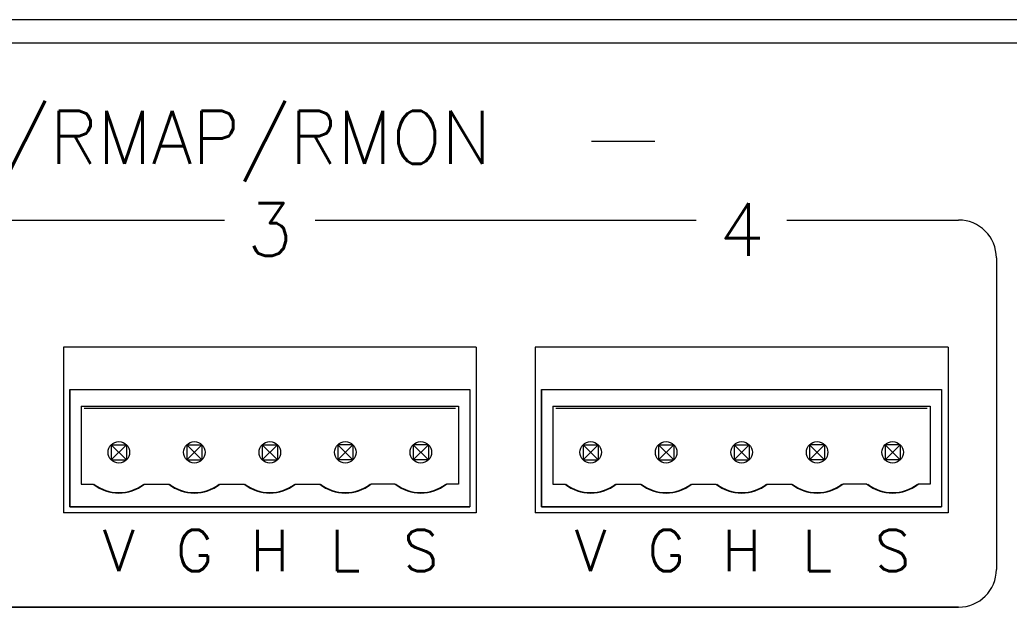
# Model space of a CAD drawing. Header units: inches. Extents: x 4.4 to 24.6, y 1.9 to 17.4.
# Drawn here: x 17.542 to 20.164, y 7.823 to 9.378 of the extents above; entities that cross this region are included whole.
import ezdxf
from ezdxf.enums import TextEntityAlignment as Align

# ---------------------------------------------------------------- set-up
doc = ezdxf.new("R2010")
doc.units = ezdxf.units.IN
doc.header["$LTSCALE"] = 0.4
doc.header["$MEASUREMENT"] = 0
doc.layers.add('ML800-OBJECT', color=7, linetype='Continuous', lineweight=15)
doc.layers.add('ML800-TEXT', color=7, linetype='Continuous', lineweight=9)
doc.styles.add('TERMINALS', font='romans.shx', dxfattribs={"height": 0.11})
doc.styles.add('TITLE', font='romans.shx', dxfattribs={"height": 0.14})

msp = doc.modelspace()

# ---------------------------------------------------------------- linework, layer by layer
at = {"layer": 'ML800-OBJECT'}
for p, q in [((22.44587559444572, 9.377704884972133), (5.33787559444573, 9.37770488497214)), ((22.44587559444572, 9.315704884972131), (5.33787559444573, 9.315704884972138)), ((18.75187559444571, 8.510706884972146), (17.65787559444571, 8.510706884972146)), ((17.65787559444571, 8.510706884972146), (17.65787559444571, 8.07270688497215)), ((18.75187559444571, 8.510706884972146), (18.75187559444571, 8.07270688497215)), ((20.00187559444571, 8.510706884972146), (18.9078755944457, 8.510706884972146)), ((18.9078755944457, 8.510706884972146), (18.9078755944457, 8.07270688497215)), ((20.00187559444571, 8.510706884972146), (20.00187559444571, 8.07270688497215)), ((17.67487559444571, 8.398706884972151), (18.73487559444572, 8.398706884972151)), ((17.67487559444571, 8.398706884972151), (18.73487559444572, 8.398706884972151)), ((17.67487559444571, 8.088706884972149), (17.67487559444571, 8.398706884972151)), ((17.67487559444571, 8.398706884972151), (17.67487559444571, 8.088706884972149)), ((18.73487559444572, 8.398706884972151), (18.73487559444572, 8.088706884972149)), ((18.73487559444572, 8.398706884972151), (18.73487559444572, 8.088706884972149)), ((18.92487559444571, 8.398706884972151), (19.98487559444572, 8.398706884972151)), ((18.92487559444571, 8.398706884972151), (19.98487559444571, 8.398706884972151)), ((18.92487559444571, 8.088706884972149), (18.92487559444571, 8.398706884972151)), ((18.92487559444571, 8.398706884972151), (18.92487559444571, 8.088706884972149)), ((19.98487559444572, 8.398706884972151), (19.98487559444572, 8.088706884972149)), ((19.98487559444571, 8.398706884972151), (19.98487559444571, 8.088706884972149)), ((17.70487559444571, 8.354706884972147), (18.70487559444572, 8.354706884972162)), ((17.70487559444571, 8.354706884972147), (17.70487559444571, 8.148706884972151)), ((18.69687559444571, 8.348706884972154), (17.71287559444571, 8.348706884972147)), ((18.70487559444572, 8.354706884972162), (18.70487559444572, 8.148706884972151)), ((18.95487559444571, 8.354706884972147), (19.95487559444571, 8.354706884972162)), ((18.95487559444571, 8.354706884972147), (18.95487559444571, 8.148706884972151)), ((19.94687559444571, 8.348706884972154), (18.96287559444571, 8.348706884972147)), ((19.95487559444571, 8.354706884972162), (19.95487559444571, 8.148706884972151)), ((17.78487559444571, 8.25270688497215), (17.82487559444571, 8.25270688497215)), ((17.78487559444571, 8.25270688497215), (17.78487559444571, 8.212706884972144)), ((17.78487559444571, 8.212706884972144), (17.82487559444571, 8.25270688497215)), ((17.78487559444571, 8.25270688497215), (17.82487559444571, 8.212706884972144)), ((17.82487559444571, 8.25270688497215), (17.82487559444571, 8.212706884972144)), ((17.9848755944457, 8.25270688497215), (17.98487559444572, 8.212706884972144)), ((17.9848755944457, 8.25270688497215), (18.02487559444571, 8.25270688497215)), ((17.98487559444572, 8.212706884972144), (18.02487559444571, 8.25270688497215)), ((17.9848755944457, 8.25270688497215), (18.02487559444571, 8.212706884972144)), ((18.02487559444571, 8.25270688497215), (18.02487559444571, 8.212706884972144)), ((18.18487559444571, 8.25270688497215), (18.22487559444571, 8.212706884972144)), ((18.18487559444571, 8.212706884972144), (18.22487559444571, 8.25270688497215)), ((18.18487559444571, 8.25270688497215), (18.22487559444571, 8.25270688497215)), ((18.18487559444571, 8.25270688497215), (18.18487559444571, 8.212706884972144)), ((18.22487559444571, 8.25270688497215), (18.22487559444571, 8.212706884972144)), ((18.42487559444571, 8.25270688497215), (18.38487559444571, 8.212706884972144)), ((18.42487559444571, 8.212706884972144), (18.38487559444571, 8.25270688497215)), ((18.42487559444571, 8.25270688497215), (18.38487559444571, 8.25270688497215)), ((18.38487559444571, 8.25270688497215), (18.38487559444571, 8.212706884972144)), ((18.42487559444571, 8.25270688497215), (18.42487559444571, 8.212706884972144)), ((18.62487559444572, 8.25270688497215), (18.58487559444571, 8.212706884972144)), ((18.62487559444572, 8.212706884972144), (18.58487559444571, 8.25270688497215)), ((18.58487559444571, 8.25270688497215), (18.58487559444571, 8.212706884972144)), ((18.62487559444572, 8.25270688497215), (18.58487559444571, 8.25270688497215)), ((18.62487559444572, 8.25270688497215), (18.62487559444572, 8.212706884972144)), ((19.0348755944457, 8.25270688497215), (19.0348755944457, 8.212706884972144)), ((19.0348755944457, 8.25270688497215), (19.07487559444571, 8.25270688497215)), ((19.0348755944457, 8.212706884972144), (19.07487559444571, 8.25270688497215)), ((19.0348755944457, 8.25270688497215), (19.07487559444571, 8.212706884972144)), ((19.07487559444571, 8.25270688497215), (19.07487559444571, 8.212706884972144)), ((19.2348755944457, 8.25270688497215), (19.23487559444571, 8.212706884972144)), ((19.2348755944457, 8.25270688497215), (19.27487559444571, 8.25270688497215)), ((19.23487559444571, 8.212706884972144), (19.27487559444571, 8.25270688497215)), ((19.2348755944457, 8.25270688497215), (19.27487559444571, 8.212706884972144)), ((19.27487559444571, 8.25270688497215), (19.27487559444571, 8.212706884972144)), ((19.43487559444571, 8.25270688497215), (19.47487559444571, 8.212706884972144)), ((19.43487559444571, 8.212706884972144), (19.47487559444571, 8.25270688497215)), ((19.43487559444571, 8.25270688497215), (19.47487559444571, 8.25270688497215)), ((19.43487559444571, 8.25270688497215), (19.43487559444571, 8.212706884972144)), ((19.47487559444571, 8.25270688497215), (19.47487559444571, 8.212706884972144)), ((19.67487559444571, 8.25270688497215), (19.63487559444571, 8.212706884972144)), ((19.67487559444571, 8.212706884972144), (19.63487559444571, 8.25270688497215)), ((19.67487559444571, 8.25270688497215), (19.63487559444571, 8.25270688497215)), ((19.63487559444571, 8.25270688497215), (19.63487559444571, 8.212706884972144)), ((19.67487559444571, 8.25270688497215), (19.67487559444571, 8.212706884972144)), ((19.87487559444571, 8.25270688497215), (19.83487559444571, 8.212706884972144)), ((19.87487559444571, 8.212706884972144), (19.83487559444571, 8.25270688497215)), ((19.83487559444571, 8.25270688497215), (19.83487559444571, 8.212706884972144)), ((19.87487559444571, 8.25270688497215), (19.83487559444571, 8.25270688497215)), ((19.87487559444571, 8.25270688497215), (19.87487559444571, 8.212706884972144)), ((17.78487559444571, 8.212706884972144), (17.82487559444571, 8.212706884972144)), ((17.98487559444572, 8.212706884972144), (18.02487559444571, 8.212706884972144)), ((18.18487559444571, 8.212706884972144), (18.22487559444571, 8.212706884972144)), ((18.42487559444571, 8.212706884972144), (18.38487559444571, 8.212706884972144)), ((18.62487559444572, 8.212706884972144), (18.58487559444571, 8.212706884972144)), ((19.0348755944457, 8.212706884972144), (19.07487559444571, 8.212706884972144)), ((19.23487559444571, 8.212706884972144), (19.27487559444571, 8.212706884972144)), ((19.43487559444571, 8.212706884972144), (19.47487559444571, 8.212706884972144)), ((19.67487559444571, 8.212706884972144), (19.63487559444571, 8.212706884972144)), ((19.87487559444571, 8.212706884972144), (19.83487559444571, 8.212706884972144)), ((17.70487559444571, 8.148706884972151), (17.73699334345181, 8.148706884972151)), ((17.87275784543963, 8.148706884972151), (17.93699334345179, 8.148706884972151)), ((18.07275784543962, 8.148706884972151), (18.1369933434518, 8.148706884972151)), ((18.27275784543962, 8.148706884972151), (18.33699334345181, 8.148706884972166)), ((18.5369933434518, 8.148706884972151), (18.47275784543962, 8.148706884972151)), ((18.70487559444572, 8.148706884972151), (18.67275784543963, 8.148706884972151)), ((18.95487559444571, 8.148706884972151), (18.9869933434518, 8.148706884972151)), ((19.12275784543962, 8.148706884972151), (19.18699334345179, 8.148706884972151)), ((19.32275784543962, 8.148706884972151), (19.3869933434518, 8.148706884972151)), ((19.52275784543962, 8.148706884972151), (19.58699334345181, 8.148706884972166)), ((19.78699334345179, 8.148706884972151), (19.72275784543962, 8.148706884972151)), ((19.95487559444571, 8.148706884972151), (19.92275784543962, 8.148706884972151)), ((18.73487559444572, 8.088706884972149), (17.67487559444571, 8.088706884972149)), ((17.67487559444571, 8.088706884972149), (18.73487559444572, 8.088706884972156)), ((19.98487559444572, 8.088706884972149), (18.92487559444571, 8.088706884972149)), ((18.92487559444571, 8.088706884972149), (19.98487559444571, 8.088706884972156)), ((18.75187559444571, 8.07270688497215), (17.65787559444571, 8.07270688497215)), ((20.00187559444571, 8.07270688497215), (18.9078755944457, 8.07270688497215))]:
    msp.add_line(p, q, dxfattribs=at)
for centre in [(17.80487559444572, 8.232706884972147), (18.00487559444573, 8.232706884972147), (18.20487559444572, 8.232706884972147), (18.40487559444572, 8.232706884972147), (18.60487559444572, 8.232706884972147), (19.05487559444572, 8.232706884972147), (19.25487559444573, 8.232706884972147), (19.45487559444572, 8.232706884972147), (19.65487559444572, 8.232706884972147), (19.85487559444572, 8.232706884972147)]:
    msp.add_circle(centre, 0.0285, dxfattribs=at)
for centre, radius, start, end in [((17.80487559444571, 8.232706884972147), 0.1080000000000005, 231.0575587310174, 308.9424412689826), ((17.80487559444572, 8.232706884972147), 0.1067797328650464, 231.8750392545506, 308.1249607454494), ((18.00487559444571, 8.232706884972147), 0.1080000000000005, 231.0575587310174, 308.9424412689826), ((18.00487559444573, 8.232706884972147), 0.1067797328650464, 231.8750392545506, 308.1249607454494), ((18.20487559444572, 8.232706884972147), 0.1080000000000005, 231.0575587310174, 308.9424412689826), ((18.20487559444572, 8.232706884972147), 0.1067797328650464, 231.8750392545506, 308.1249607454494), ((18.40487559444572, 8.232706884972147), 0.1080000000000005, 231.0575587310174, 308.9424412689826), ((18.4048755944457, 8.232706884972147), 0.1067797328650464, 231.8750392545506, 308.1249607454494), ((18.60487559444571, 8.232706884972147), 0.1080000000000005, 231.0575587310174, 308.9424412689826), ((18.60487559444571, 8.232706884972147), 0.1067797328650464, 231.8750392545506, 308.1249607454494), ((19.05487559444571, 8.232706884972147), 0.1080000000000005, 231.0575587310174, 308.9424412689826), ((19.05487559444572, 8.232706884972147), 0.1067797328650464, 231.8750392545506, 308.1249607454494), ((19.25487559444571, 8.232706884972147), 0.1080000000000005, 231.0575587310174, 308.9424412689826), ((19.25487559444573, 8.232706884972147), 0.1067797328650464, 231.8750392545506, 308.1249607454494), ((19.4548755944457, 8.232706884972147), 0.1080000000000005, 231.0575587310174, 308.9424412689826), ((19.45487559444572, 8.232706884972147), 0.1067797328650464, 231.8750392545506, 308.1249607454494), ((19.65487559444572, 8.232706884972147), 0.1080000000000005, 231.0575587310174, 308.9424412689826), ((19.6548755944457, 8.232706884972147), 0.1067797328650464, 231.8750392545506, 308.1249607454494), ((19.85487559444571, 8.232706884972147), 0.1080000000000005, 231.0575587310174, 308.9424412689826), ((19.85487559444571, 8.232706884972147), 0.1067797328650464, 231.8750392545506, 308.1249607454494)]:
    msp.add_arc(centre, radius, start, end, dxfattribs=at)
at = {"layer": 'ML800-TEXT'}
for p, q in [((19.05723506017582, 9.056706884972145), (19.2248937031893, 9.056706884972145)), ((17.0750848298976, 8.847706884972157), (18.08466635899383, 8.847706884972142)), ((18.3250848298976, 8.84770688497215), (19.33466635899383, 8.84770688497215)), ((19.57508482989759, 8.84770688497215), (20.0298755944457, 8.84770688497215)), ((20.12987559444571, 8.747706884972146), (20.1298755944457, 7.922706884972145)), ((20.0298755944457, 7.822706884972143), (15.12987559444573, 7.822706884972157)), ((15.12987559444573, 7.822706884972143), (20.0298755944457, 7.822706884972157))]:
    msp.add_line(p, q, dxfattribs=at)
for centre, radius, start, end in [((20.02987559444571, 8.747706884972144), 0.100000000000005, 2.0356e-12, 90.00000000000205), ((20.0298755944457, 7.922706884972145), 0.1000000000000014, 270, 0)]:
    msp.add_arc(centre, radius, start, end, dxfattribs=at)

# ---------------------------------------------------------------- texts
for s, height, style, p in [('WALLPLATES/RMAP/RMON', 0.14, 'TITLE', (17.57987559444571, 9.056706884972145)), ('3', 0.14, 'TITLE', (18.2048755944457, 8.822706884972154)), ('4', 0.14, 'TITLE', (19.4548755944457, 8.822706884972154)), ('V', 0.11, 'TERMINALS', (17.80487559444571, 7.972706884972149)), ('G', 0.11, 'TERMINALS', (18.00487559444571, 7.972706884972149)), ('H', 0.11, 'TERMINALS', (18.20487559444572, 7.972706884972149)), ('L', 0.11, 'TERMINALS', (18.40487559444572, 7.972706884972149)), ('S', 0.11, 'TERMINALS', (18.60487559444572, 7.972706884972149)), ('V', 0.11, 'TERMINALS', (19.05487559444571, 7.972706884972149)), ('G', 0.11, 'TERMINALS', (19.25487559444571, 7.972706884972149)), ('H', 0.11, 'TERMINALS', (19.45487559444572, 7.972706884972149)), ('L', 0.11, 'TERMINALS', (19.65487559444572, 7.972706884972149)), ('S', 0.11, 'TERMINALS', (19.85487559444572, 7.972706884972149))]:
    msp.add_text(s, height=height, dxfattribs=dict(at, style=style)).set_placement(p, align=Align.MIDDLE)

doc.saveas('drawing.dxf')
